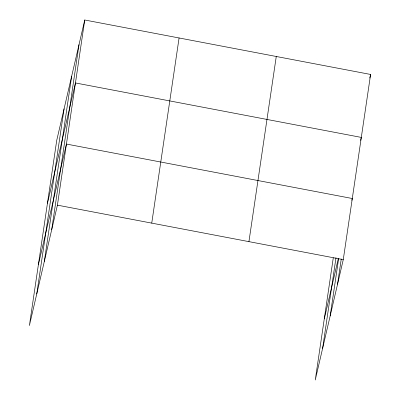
<?xml version="1.0" encoding="UTF-8"?>
<svg xmlns="http://www.w3.org/2000/svg" width="400" height="400" viewBox="0 0 400 400"><rect width="100%" height="100%" fill="white"/><g stroke="black" fill="none" stroke-linecap="round" stroke-linejoin="round"><path stroke-width="0.6" d="M36.75 293.96L64.08 108.805M44.32 261.42L71.655 76.26M51.67 229.835L79.005 44.675M84.745 20L56.73 140.39L29.4 325.545L57.415 205.155L84.745 20L370.6 74.455L343.27 259.61L315.255 380L333.29 257.795M151.745 223.125L179.08 37.97M248.935 241.64L276.27 56.485M322.605 348.415L335.995 257.69M330.175 315.875L338.65 258.475M337.525 284.29L341.26 258.985M47.44 203.34L75.455 82.955L361.31 137.41L360.605 140.42M38.42 264.445L66.435 144.055L352.29 198.51L351.87 200.315M369.76 78.065L370.6 74.455M324.275 318.9L338.355 258.385M57.415 205.155L343.27 259.61"/></g></svg>
